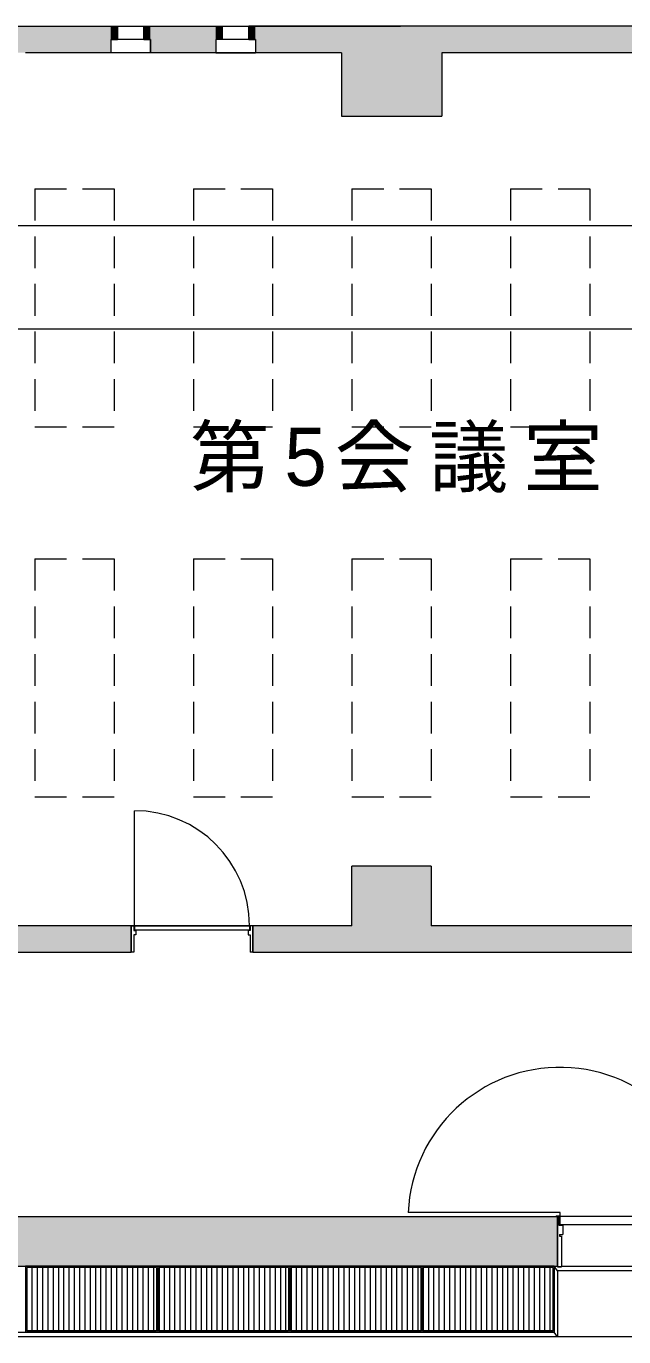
# Model space of a CAD drawing. Units: millimetres, scale not verified. Extents: x -41541 to 40812, y -111456 to -40681.
# Drawn here: x 14419 to 18941, y -51701 to -41786 of the extents above; entities that cross this region are included whole.
import ezdxf

# ---------------------------------------------------------------- set-up
doc = ezdxf.new("R2010")
doc.units = ezdxf.units.MM
doc.header["$LTSCALE"] = 200
doc.linetypes.add('DASHED1', pattern=[1.8, 1.2, -0.6])
for name, color, linetype, lineweight in [('0-1_躯体', 7, 'Continuous', 9), ('0-2_建具', 7, 'Continuous', 9), ('0-3_仕上', 4, 'Continuous', 5), ('0-6_寸法', 4, 'Continuous', 5), ('0-8_備品', 2, 'DASHED1', 5)]:
    doc.layers.add(name, color=color, linetype=linetype, lineweight=lineweight)
doc.layers.add('0-4_室名', color=7, linetype='Continuous')
doc.styles.add('ＭＳ Ｐゴシック', font='')
doc.styles.get('ＭＳ Ｐゴシック').set_extended_font_data('MS PGothic')

msp = doc.modelspace()

# ---------------------------------------------------------------- linework, layer by layer
at = {"layer": '0-1_躯体'}
for p, q in [((14133.9, -41786.2), (15108.9, -41786.2)), ((15108.9, -41786.2), (15108.9, -41886.2)), ((16102.9, -41786.2), (16102.9, -41886.2)), ((17310.2, -41786.2), (16102.9, -41786.2)), ((20233.9, -41786.2), (17283.9, -41786.2)), ((15058.9, -41886.2), (15058.9, -41986.2)), ((15058.9, -41886.2), (15108.9, -41886.2)), ((16152.9, -41886.2), (16102.9, -41886.2)), ((16152.9, -41886.2), (16152.9, -41986.2)), ((16803.9, -41986.2), (14413.9, -41986.2)), ((16803.9, -41986.2), (16803.9, -42466.2)), ((19993.9, -41986.2), (17563.9, -41986.2)), ((17563.9, -41986.2), (17563.9, -42466.2)), ((16803.9, -42466.2), (17563.9, -42466.2)), ((16883.9, -48591.2), (16883.9, -48141.2)), ((17483.9, -48141.2), (16883.9, -48141.2)), ((17483.9, -48141.2), (17483.9, -48591.2)), ((16883.9, -48591.2), (11183.9, -48591.2)), ((15213.9, -48791.2), (15213.9, -48591.2)), ((16133.9, -48791.2), (16133.9, -48591.2)), ((20473.9, -48591.2), (17483.9, -48591.2)), ((9833.9, -48791.2), (15213.9, -48791.2)), ((16133.9, -48791.2), (23863.9, -48791.2)), ((9593.9, -50791.2), (18438.9, -50791.2)), ((9593.9, -51166.2), (18438.9, -51166.2)), ((18413.9, -51666.2), (18413.9, -51166.2)), ((18438.9, -51201.2), (18413.9, -51166.2)), ((20783.4, -51201.2), (18438.9, -51201.2)), ((18438.9, -51201.2), (18438.9, -51701.2)), ((18468.9, -51171.2), (18468.9, -51166.2)), ((18468.9, -51166.2), (20753.9, -51166.2)), ((9618.9, -51666.2), (18413.9, -51666.2)), ((18438.9, -51701.2), (18413.9, -51666.2))]:
    msp.add_line(p, q, dxfattribs=at)
for points in [[(1839.9, -41786.2), (4317.6, -41786.2), (16827.6, -41786.2)], [(15308.9, -41786.2), (15308.9, -41886.2), (15358.9, -41886.2), (15358.9, -41986.2)], [(15902.9, -41786.2), (15902.9, -41886.2), (15852.9, -41886.2), (15852.9, -41986.2)], [(20783.9, -50791.2), (20783.9, -51701.2), (9593.9, -51701.2)], [(18468.9, -51171.2), (18438.9, -51171.2), (18438.9, -50791.2)]]:
    msp.add_lwpolyline(points, dxfattribs=at)
at = {"layer": '0-1_躯体', "color": 9}
for points in [[(14133.9, -41786.2), (14133.9, -41986.2), (15058.9, -41786.2), (15058.9, -41986.2)], [(15058.9, -41886.2), (15108.9, -41886.2), (15058.9, -41786.2), (15108.9, -41786.2)], [(15358.9, -41886.2), (15358.9, -41786.2), (15308.9, -41886.2), (15308.9, -41786.2)], [(15358.9, -41986.2), (15852.9, -41986.2), (15358.9, -41786.2), (15852.9, -41786.2)], [(15852.9, -41886.2), (15902.9, -41886.2), (15852.9, -41786.2), (15902.9, -41786.2)], [(16152.9, -41886.2), (16152.9, -41786.2), (16102.9, -41886.2), (16102.9, -41786.2)], [(16152.9, -41986.2), (17083.9, -41986.2), (16152.9, -41786.2), (17083.9, -41786.2)], [(17053.6, -41803.9), (17053.6, -42044.2), (17208.3, -41803.9), (17208.3, -42044.2)], [(17083.9, -41786.2), (17083.9, -41816.2), (17283.9, -41786.2), (17283.9, -41816.2)], [(19993.9, -41986.2), (19993.9, -41786), (17116.4, -41986.2), (17116.4, -41786)], [(16803.9, -42466.2), (17563.9, -42466.2), (16803.9, -41986.2), (17563.9, -41986.2)], [(16883.9, -48141.2), (16883.9, -48591.2), (17483.9, -48141.2), (17483.9, -48591.2)], [(9833.9, -48591.2), (9833.9, -48791.2), (15213.9, -48591.2), (15213.9, -48791.2)], [(16133.9, -48591.2), (16133.9, -48621.2), (20673.9, -48591.2), (20673.9, -48621.2)], [(16133.9, -48791.2), (23033.9, -48791.2), (16133.9, -48621.2), (23033.9, -48621.2)], [(18438.9, -50791.2), (9593.9, -50791.2), (18438.9, -51166.2), (9593.9, -51166.2)]]:
    msp.add_solid(points, dxfattribs=at)
at = {"layer": '0-2_建具'}
for p, q in [((1814, -41786.2), (17116.4, -41786.2)), ((15108.9, -41886.2), (15108.9, -41786.2)), ((15308.9, -41786.2), (15902.9, -41786.2)), ((15902.9, -41886.2), (15902.9, -41786.2)), ((16102.9, -41886.2), (16102.9, -41786.2)), ((17116.4, -41786), (17251.4, -41786)), ((15358.9, -41886.2), (15058.9, -41886.2)), ((15108.9, -41886.2), (15058.9, -41886.2)), ((15058.9, -41886.2), (15058.9, -41986.2)), ((15358.9, -41986.2), (15358.9, -41886.2)), ((16152.9, -41886.2), (16152.9, -41986.2)), ((15358.9, -41986.2), (15058.9, -41986.2)), ((15852.9, -41986.2), (16152.9, -41986.2)), ((15213.9, -48591.2), (15233.9, -48591.2)), ((15213.9, -48591.2), (15213.9, -48791.2)), ((15233.9, -48591.2), (15233.9, -48626.2)), ((15233.9, -48626.2), (15248.9, -48626.2)), ((15238.9, -48591.2), (15238.9, -48621.2)), ((15238.9, -48591.2), (16108.9, -48591.2)), ((15238.9, -48621.2), (16108.9, -48621.2)), ((15248.9, -48626.2), (15248.9, -48661.2)), ((16098.9, -48626.2), (16098.9, -48661.2)), ((16113.9, -48626.2), (16098.9, -48626.2)), ((16098.9, -48661.2), (16113.9, -48661.2)), ((16108.9, -48591.2), (16108.9, -48621.2)), ((16113.9, -48591.2), (16113.9, -48626.2)), ((16133.9, -48591.2), (16113.9, -48591.2)), ((16113.9, -48661.2), (16113.9, -48791.2)), ((16133.9, -48591.2), (16133.9, -48791.2)), ((15233.9, -48791.2), (15213.9, -48791.2)), ((16133.9, -48791.2), (16113.9, -48791.2)), ((18428.9, -50786.2), (18451.4, -50786.2)), ((18428.9, -50786.2), (18428.9, -50791.2)), ((18428.9, -50791.2), (18438.9, -50791.2)), ((18438.9, -50791.2), (18438.9, -51171.2)), ((18451.4, -50786.2), (18448.9, -50791.2)), ((18448.9, -50791.2), (18448.9, -50856.2)), ((19603.9, -50791.2), (18458.9, -50791.2)), ((18458.9, -50851.2), (19603.9, -50851.2)), ((18478.9, -50856.2), (18478.9, -50926.2)), ((18453.9, -50926.2), (18453.9, -50941.2)), ((18453.9, -50926.2), (18478.9, -50926.2)), ((18453.9, -50941.2), (18468.9, -50941.2)), ((18468.9, -50941.2), (18468.9, -51171.2)), ((18438.9, -51171.2), (18468.9, -51171.2))]:
    msp.add_line(p, q, dxfattribs=at)
at = {"layer": '0-2_建具', "color": 4, "lineweight": 5}
for p, q in [((15238.9, -48591.2), (15238.9, -47721.2)), ((18458.9, -50761.2), (17309.1, -50761.2)), ((18458.9, -50851.2), (18458.9, -50761.2))]:
    msp.add_line(p, q, dxfattribs=at)
at = {"layer": '0-2_建具'}
for points in [[(15308.9, -41886.2), (15308.9, -41786.2), (15902.9, -41786.2)], [(16102.9, -41886.2), (16152.9, -41886.2), (15852.9, -41886.2), (15852.9, -41986.2)], [(15248.9, -48661.2), (15233.9, -48661.2), (15233.9, -48791.2)], [(18448.9, -50856.2), (18478.9, -50856.2), (18478.9, -50926.2)]]:
    msp.add_lwpolyline(points, dxfattribs=at)
at = {"layer": '0-2_建具', "color": 4, "lineweight": 5}
for centre, radius, start, end in [((15238.9, -48591.2), 870, 0, 90), ((18458.9, -50813.7), 1151, 359.99546, 177.3865)]:
    msp.add_arc(centre, radius, start, end, dxfattribs=at)
at = {"layer": '0-3_仕上', "color": 7, "lineweight": 9}
for p, q in [((14423.9, -51176.2), (14423.9, -51656.2)), ((15404.4, -51176.2), (14423.9, -51176.2)), ((15404.4, -51176.2), (15404.4, -51656.2)), ((15423.9, -51176.2), (15423.9, -51656.2)), ((16404.4, -51176.2), (15423.9, -51176.2)), ((16404.4, -51176.2), (16404.4, -51656.2)), ((16423.9, -51176.2), (16423.9, -51656.2)), ((17404.4, -51176.2), (16423.9, -51176.2)), ((17404.4, -51176.2), (17404.4, -51656.2)), ((17423.9, -51176.2), (17423.9, -51656.2)), ((18404.4, -51176.2), (17423.9, -51176.2)), ((18404.4, -51176.2), (18404.4, -51656.2)), ((15404.4, -51656.2), (14423.9, -51656.2)), ((16404.4, -51656.2), (15423.9, -51656.2)), ((17404.4, -51656.2), (16423.9, -51656.2)), ((18404.4, -51656.2), (17423.9, -51656.2))]:
    msp.add_line(p, q, dxfattribs=at)
at = {"layer": '0-3_仕上'}
for p, q in [((14462.1, -51176.2), (14462.1, -51656.2)), ((14502.1, -51176.2), (14502.1, -51656.2)), ((14542.1, -51176.2), (14542.1, -51656.2)), ((14582.1, -51176.2), (14582.1, -51656.2)), ((14622.1, -51176.2), (14622.1, -51656.2)), ((14662.1, -51176.2), (14662.1, -51656.2)), ((14702.1, -51176.2), (14702.1, -51656.2)), ((14742.1, -51176.2), (14742.1, -51656.2)), ((14782.1, -51176.2), (14782.1, -51656.2)), ((14822.1, -51176.2), (14822.1, -51656.2)), ((14862.1, -51176.2), (14862.1, -51656.2)), ((14902.1, -51176.2), (14902.1, -51656.2)), ((14942.1, -51176.2), (14942.1, -51656.2)), ((14982.1, -51176.2), (14982.1, -51656.2)), ((15022.1, -51176.2), (15022.1, -51656.2)), ((15062.1, -51176.2), (15062.1, -51656.2)), ((15102.1, -51176.2), (15102.1, -51656.2)), ((15142.1, -51176.2), (15142.1, -51656.2)), ((15182.1, -51176.2), (15182.1, -51656.2)), ((15222.1, -51176.2), (15222.1, -51656.2)), ((15262.1, -51176.2), (15262.1, -51656.2)), ((15302.1, -51176.2), (15302.1, -51656.2)), ((15342.1, -51176.2), (15342.1, -51656.2)), ((15382.1, -51176.2), (15382.1, -51656.2)), ((15462.1, -51176.2), (15462.1, -51656.2)), ((15502.1, -51176.2), (15502.1, -51656.2)), ((15542.1, -51176.2), (15542.1, -51656.2)), ((15582.1, -51176.2), (15582.1, -51656.2)), ((15622.1, -51176.2), (15622.1, -51656.2)), ((15662.1, -51176.2), (15662.1, -51656.2)), ((15702.1, -51176.2), (15702.1, -51656.2)), ((15742.1, -51176.2), (15742.1, -51656.2)), ((15782.1, -51176.2), (15782.1, -51656.2)), ((15822.1, -51176.2), (15822.1, -51656.2)), ((15862.1, -51176.2), (15862.1, -51656.2)), ((15902.1, -51176.2), (15902.1, -51656.2)), ((15942.1, -51176.2), (15942.1, -51656.2)), ((15982.1, -51176.2), (15982.1, -51656.2)), ((16022.1, -51176.2), (16022.1, -51656.2)), ((16062.1, -51176.2), (16062.1, -51656.2)), ((16102.1, -51176.2), (16102.1, -51656.2)), ((16142.1, -51176.2), (16142.1, -51656.2)), ((16182.1, -51176.2), (16182.1, -51656.2)), ((16222.1, -51176.2), (16222.1, -51656.2)), ((16262.1, -51176.2), (16262.1, -51656.2)), ((16302.1, -51176.2), (16302.1, -51656.2)), ((16342.1, -51176.2), (16342.1, -51656.2)), ((16382.1, -51176.2), (16382.1, -51656.2)), ((16462.1, -51176.2), (16462.1, -51656.2)), ((16502.1, -51176.2), (16502.1, -51656.2)), ((16542.1, -51176.2), (16542.1, -51656.2)), ((16582.1, -51176.2), (16582.1, -51656.2)), ((16622.1, -51176.2), (16622.1, -51656.2)), ((16662.1, -51176.2), (16662.1, -51656.2)), ((16702.1, -51176.2), (16702.1, -51656.2)), ((16742.1, -51176.2), (16742.1, -51656.2)), ((16782.1, -51176.2), (16782.1, -51656.2)), ((16822.1, -51176.2), (16822.1, -51656.2)), ((16862.1, -51176.2), (16862.1, -51656.2)), ((16902.1, -51176.2), (16902.1, -51656.2)), ((16942.1, -51176.2), (16942.1, -51656.2)), ((16982.1, -51176.2), (16982.1, -51656.2)), ((17022.1, -51176.2), (17022.1, -51656.2)), ((17062.1, -51176.2), (17062.1, -51656.2)), ((17102.1, -51176.2), (17102.1, -51656.2)), ((17142.1, -51176.2), (17142.1, -51656.2)), ((17182.1, -51176.2), (17182.1, -51656.2)), ((17222.1, -51176.2), (17222.1, -51656.2)), ((17262.1, -51176.2), (17262.1, -51656.2)), ((17302.1, -51176.2), (17302.1, -51656.2)), ((17342.1, -51176.2), (17342.1, -51656.2)), ((17382.1, -51176.2), (17382.1, -51656.2)), ((17462.1, -51176.2), (17462.1, -51656.2)), ((17502.1, -51176.2), (17502.1, -51656.2)), ((17542.1, -51176.2), (17542.1, -51656.2)), ((17582.1, -51176.2), (17582.1, -51656.2)), ((17622.1, -51176.2), (17622.1, -51656.2)), ((17662.1, -51176.2), (17662.1, -51656.2)), ((17702.1, -51176.2), (17702.1, -51656.2)), ((17742.1, -51176.2), (17742.1, -51656.2)), ((17782.1, -51176.2), (17782.1, -51656.2)), ((17822.1, -51176.2), (17822.1, -51656.2)), ((17862.1, -51176.2), (17862.1, -51656.2)), ((17902.1, -51176.2), (17902.1, -51656.2)), ((17942.1, -51176.2), (17942.1, -51656.2)), ((17982.1, -51176.2), (17982.1, -51656.2)), ((18022.1, -51176.2), (18022.1, -51656.2)), ((18062.1, -51176.2), (18062.1, -51656.2)), ((18102.1, -51176.2), (18102.1, -51656.2)), ((18142.1, -51176.2), (18142.1, -51656.2)), ((18182.1, -51176.2), (18182.1, -51656.2)), ((18222.1, -51176.2), (18222.1, -51656.2)), ((18262.1, -51176.2), (18262.1, -51656.2)), ((18302.1, -51176.2), (18302.1, -51656.2)), ((18342.1, -51176.2), (18342.1, -51656.2)), ((18382.1, -51176.2), (18382.1, -51656.2))]:
    msp.add_line(p, q, dxfattribs=at)
at = {"layer": '0-3_仕上', "color": 7, "lineweight": 9}
for points in [[(15413.9, -51166.2), (15413.9, -51666.2), (14413.9, -51666.2)], [(15413.9, -51166.2), (14413.9, -51166.2), (14413.9, -51666.2)], [(16413.9, -51166.2), (16413.9, -51666.2), (15413.9, -51666.2)], [(16413.9, -51166.2), (15413.9, -51166.2), (15413.9, -51666.2)], [(17413.9, -51166.2), (17413.9, -51666.2), (16413.9, -51666.2)], [(17413.9, -51166.2), (16413.9, -51166.2), (16413.9, -51666.2)], [(18413.9, -51166.2), (18413.9, -51666.2), (17413.9, -51666.2)], [(18413.9, -51166.2), (17413.9, -51166.2), (17413.9, -51666.2)]]:
    msp.add_lwpolyline(points, dxfattribs=at)
at = {"layer": '0-6_寸法'}
for p, q in [((14033.9, -43294.8), (20473.9, -43294.8)), ((1508.9, -44075.3), (20473.9, -44075.3))]:
    msp.add_line(p, q, dxfattribs=at)
at = {"layer": '0-8_備品'}
for p, q in [((14483.9, -43016.2), (15083.9, -43016.2)), ((14483.9, -43016.2), (14483.9, -44816.2)), ((15083.9, -43016.2), (15083.9, -44816.2)), ((15083.9, -43016.2), (15083.9, -44816.2)), ((15083.9, -43016.2), (15083.9, -44816.2)), ((15683.9, -43016.2), (16283.9, -43016.2)), ((15683.9, -43016.2), (15683.9, -44816.2)), ((16283.9, -43016.2), (16283.9, -44816.2)), ((16283.9, -43016.2), (16283.9, -44816.2)), ((16883.9, -43016.2), (17483.9, -43016.2)), ((16883.9, -43016.2), (16883.9, -44816.2)), ((17483.9, -43016.2), (17483.9, -44816.2)), ((17483.9, -43016.2), (17483.9, -44816.2)), ((18083.9, -43016.2), (18683.9, -43016.2)), ((18083.9, -43016.2), (18083.9, -44816.2)), ((18683.9, -43016.2), (18683.9, -44816.2)), ((18683.9, -43016.2), (18683.9, -44816.2)), ((14483.9, -44816.2), (15083.9, -44816.2)), ((15683.9, -44816.2), (16283.9, -44816.2)), ((16883.9, -44816.2), (17483.9, -44816.2)), ((18083.9, -44816.2), (18683.9, -44816.2)), ((14483.9, -45816.2), (15083.9, -45816.2)), ((14483.9, -45816.2), (14483.9, -47616.2)), ((15083.9, -45816.2), (15083.9, -47616.2)), ((15683.9, -45816.2), (16283.9, -45816.2)), ((15683.9, -45816.2), (15683.9, -47616.2)), ((16283.9, -45816.2), (16283.9, -47616.2)), ((16883.9, -45816.2), (17483.9, -45816.2)), ((16883.9, -45816.2), (16883.9, -47616.2)), ((16883.9, -45816.2), (17483.9, -45816.2)), ((17483.9, -45816.2), (17483.9, -47616.2)), ((18083.9, -45816.2), (18683.9, -45816.2)), ((18083.9, -45816.2), (18083.9, -47616.2)), ((18683.9, -45816.2), (18683.9, -47616.2)), ((14483.9, -47616.2), (15083.9, -47616.2)), ((15683.9, -47616.2), (16283.9, -47616.2)), ((16883.9, -47616.2), (17483.9, -47616.2)), ((18083.9, -47616.2), (18683.9, -47616.2))]:
    msp.add_line(p, q, dxfattribs=at)
for points in [[(14483.9, -45816.2), (15083.9, -45816.2), (15083.9, -47616.2)], [(15683.9, -45816.2), (16283.9, -45816.2), (16283.9, -47616.2)], [(18083.9, -45816.2), (18683.9, -45816.2), (18683.9, -47616.2)]]:
    msp.add_lwpolyline(points, dxfattribs=at)

# ---------------------------------------------------------------- texts
at = {"layer": '0-4_室名', "insert": (15658.9, -45316.2), "char_height": 439.9, "attachment_point": 7, "style": 'ＭＳ Ｐゴシック'}
msp.add_mtext('\\T1.19;第5会議室', dxfattribs=at)

doc.saveas('drawing.dxf')
